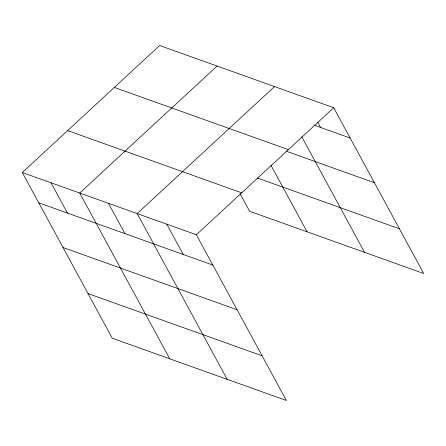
<?xml version="1.0" encoding="UTF-8"?>
<svg xmlns="http://www.w3.org/2000/svg" width="446" height="446" viewBox="0 0 446 446"><rect width="100%" height="100%" fill="white"/><g stroke="black" fill="none" stroke-linecap="round" stroke-linejoin="round"><path stroke-width="0.67" d="M22.3 172.518L196.363 234.735L286.36 400.486L112.297 338.269L22.3 172.518L159.64 45.514L333.703 107.731L423.7 273.482L249.637 211.265L240.126 193.748M217.079 66.047L79.739 193.051L169.736 358.801M274.524 86.58L137.184 213.584L227.176 379.334M196.363 234.735L333.703 107.731M314.135 125.159L350.16 138.037M114.315 87.427L288.384 149.644M286.527 151.317L374.428 182.732M257.353 177.999L399.432 228.787M67.625 130.606L241.687 192.823M38.757 202.824L212.82 265.041M63.025 247.524L237.088 309.736M88.029 293.574L262.092 355.791M317.937 122.611L320.568 127.461M301.803 136.816L364.516 252.33M270.962 165.288L307.077 231.797M166.776 224.16L183.228 254.465M108.462 203.315L124.919 233.62M51.022 182.782L67.474 213.093"/></g></svg>
